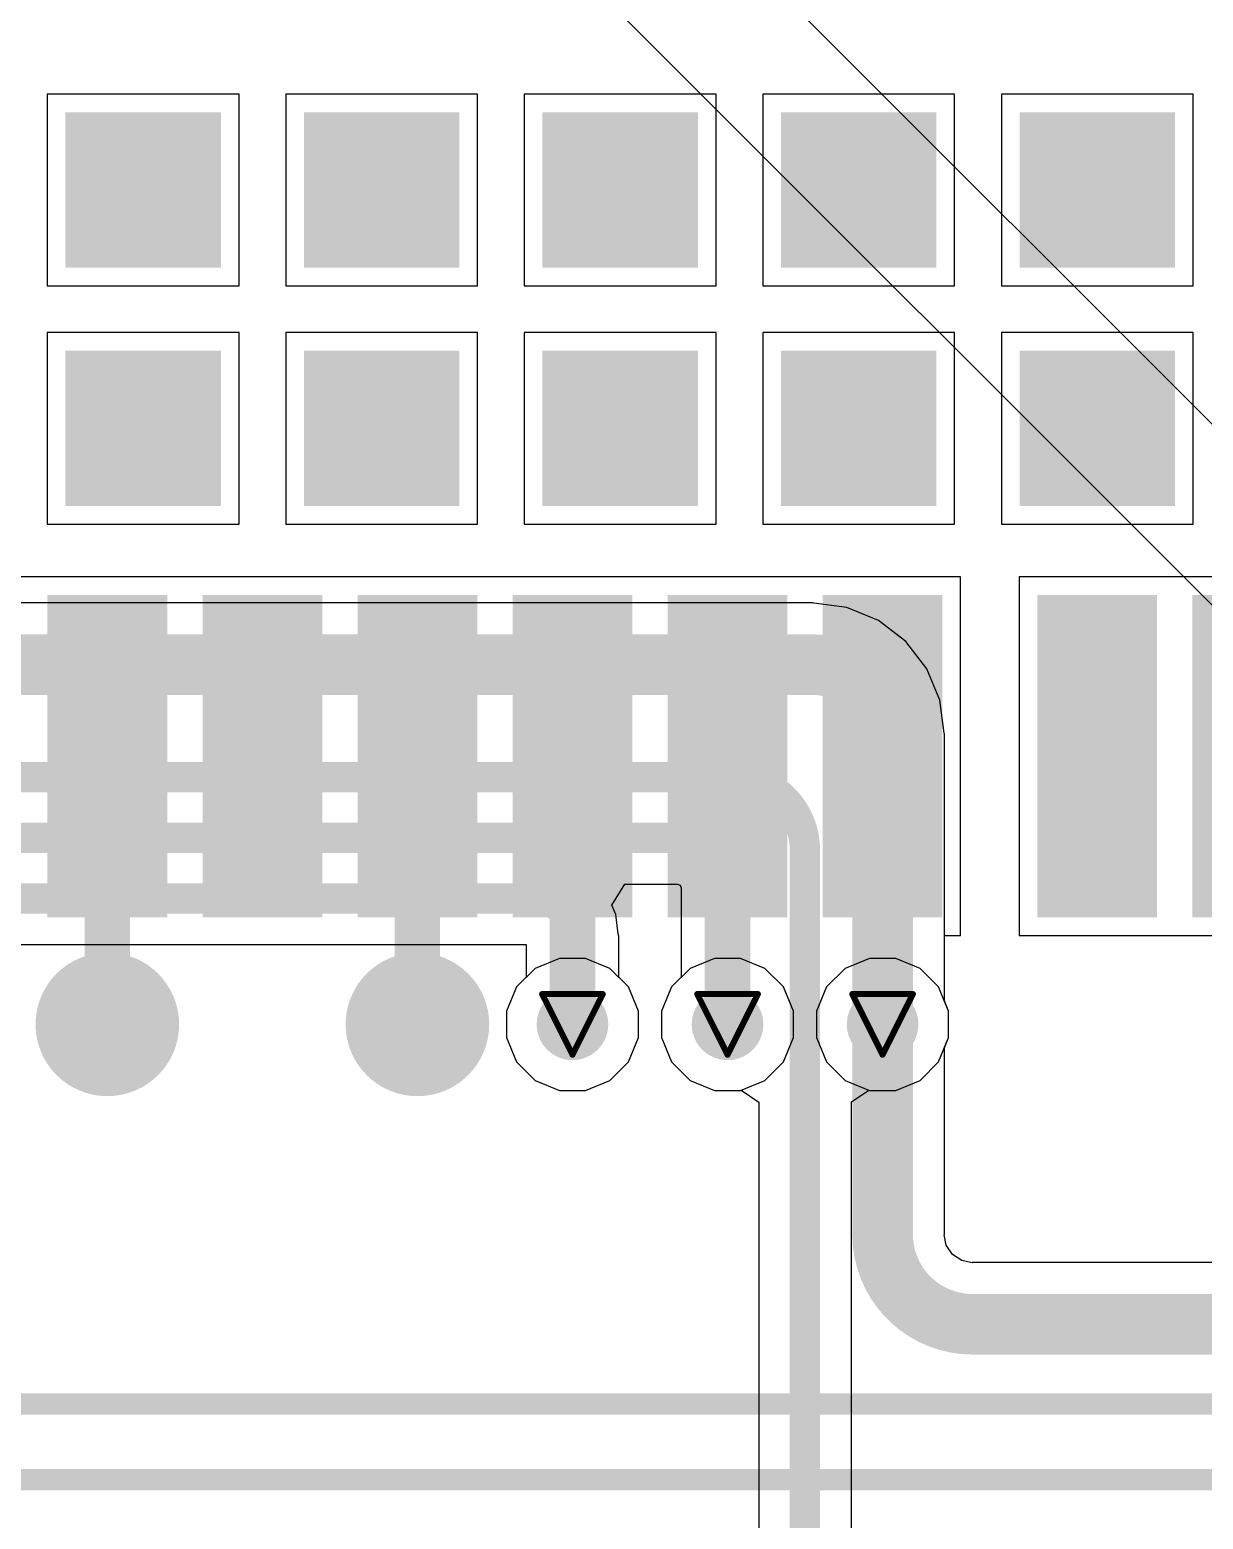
# Model space of a CAD drawing. Header units: inches. Extents: x 0 to 5359, y 0 to 5098.
# Drawn here: x 71.55 to 81.39, y 69.85 to 82.34 of the extents above; entities that cross this region are included whole.
import ezdxf

# ---------------------------------------------------------------- set-up
doc = ezdxf.new("R2010")
doc.units = ezdxf.units.IN
for name, color, linetype in [('Bottom Layer', 5, 'Continuous'), ('Drill Drawing', 1, 'Continuous'), ('Layer 1', 16, 'Continuous'), ('Layer 2', 76, 'Continuous'), ('Top Layer', 1, 'Continuous'), ('Top Paste', 8, 'Continuous'), ('Top Solder', 216, 'Continuous'), ('Via Holes', 16, 'Continuous')]:
    doc.layers.add(name, color=color, linetype=linetype)

# ---------------------------------------------------------------- blocks, each defined once
blk = doc.blocks.new('EC21EFA_512_STD_29')
at = {"layer": 'Top Layer'}
for points in [[(-17, 11.7), (-14.5, 11.7), (-14.5, 10.9), (-17, 10.9)], [(-13.55, 11.55), (-12.45, 11.55), (-12.45, 10.45), (-13.55, 10.45)], [(-11.55, 11.55), (-10.45, 11.55), (-10.45, 10.45), (-11.55, 10.45)], [(-17, 10.4), (-14.5, 10.4), (-14.5, 9.6), (-17, 9.6)], [(-13.55, 9.55), (-12.45, 9.55), (-12.45, 8.45), (-13.55, 8.45)], [(-11.55, 9.55), (-10.45, 9.55), (-10.45, 8.45), (-11.55, 8.45)], [(-17, 9.1), (-14.5, 9.1), (-14.5, 8.3), (-17, 8.3)], [(-17, 7.8), (-14.5, 7.8), (-14.5, 7), (-17, 7)], [(-13.55, 7.55), (-12.45, 7.55), (-12.45, 6.45), (-13.55, 6.45)], [(-11.55, 7.55), (-10.45, 7.55), (-10.45, 6.45), (-11.55, 6.45)], [(-17, 6.5), (-14.5, 6.5), (-14.5, 5.7), (-17, 5.7)], [(-13.55, 5.55), (-12.45, 5.55), (-12.45, 4.45), (-13.55, 4.45)], [(-11.55, 5.55), (-10.45, 5.55), (-10.45, 4.45), (-11.55, 4.45)], [(-17, 5.2), (-14.5, 5.2), (-14.5, 4.4), (-17, 4.4)], [(-13.55, 3.55), (-12.45, 3.55), (-12.45, 2.45), (-13.55, 2.45)], [(-11.55, 3.55), (-10.45, 3.55), (-10.45, 2.45), (-11.55, 2.45)], [(-17, 3.4), (-14.5, 3.4), (-14.5, 2.6), (-17, 2.6)]]:
    blk.add_hatch(color=1, dxfattribs=at).paths.add_polyline_path(points)
at = {"layer": 'Top Paste'}
for points in [[(-17, 11.7), (-14.5, 11.7), (-14.5, 10.9), (-17, 10.9)], [(-13.55, 11.55), (-12.45, 11.55), (-12.45, 10.45), (-13.55, 10.45)], [(-11.55, 11.55), (-10.45, 11.55), (-10.45, 10.45), (-11.55, 10.45)], [(-17, 10.4), (-14.5, 10.4), (-14.5, 9.6), (-17, 9.6)], [(-13.55, 9.55), (-12.45, 9.55), (-12.45, 8.45), (-13.55, 8.45)], [(-11.55, 9.55), (-10.45, 9.55), (-10.45, 8.45), (-11.55, 8.45)], [(-17, 9.1), (-14.5, 9.1), (-14.5, 8.3), (-17, 8.3)], [(-17, 7.8), (-14.5, 7.8), (-14.5, 7), (-17, 7)], [(-13.55, 7.55), (-12.45, 7.55), (-12.45, 6.45), (-13.55, 6.45)], [(-11.55, 7.55), (-10.45, 7.55), (-10.45, 6.45), (-11.55, 6.45)], [(-17, 6.5), (-14.5, 6.5), (-14.5, 5.7), (-17, 5.7)], [(-13.55, 5.55), (-12.45, 5.55), (-12.45, 4.45), (-13.55, 4.45)], [(-11.55, 5.55), (-10.45, 5.55), (-10.45, 4.45), (-11.55, 4.45)], [(-17, 5.2), (-14.5, 5.2), (-14.5, 4.4), (-17, 4.4)], [(-13.55, 3.55), (-12.45, 3.55), (-12.45, 2.45), (-13.55, 2.45)], [(-11.55, 3.55), (-10.45, 3.55), (-10.45, 2.45), (-11.55, 2.45)], [(-17, 3.4), (-14.5, 3.4), (-14.5, 2.6), (-17, 2.6)]]:
    blk.add_hatch(color=8, dxfattribs=at).paths.add_polyline_path(points)
at = {"layer": 'Top Solder'}
for points in [[(-17.102, 11.802), (-14.398, 11.802), (-14.398, 10.798), (-17.102, 10.798)], [(-13.652, 11.652), (-12.348, 11.652), (-12.348, 10.348), (-13.652, 10.348)], [(-11.652, 11.652), (-10.348, 11.652), (-10.348, 10.348), (-11.652, 10.348)], [(-17.102, 10.502), (-14.398, 10.502), (-14.398, 9.498), (-17.102, 9.498)], [(-13.652, 9.652), (-12.348, 9.652), (-12.348, 8.348), (-13.652, 8.348)], [(-11.652, 9.652), (-10.348, 9.652), (-10.348, 8.348), (-11.652, 8.348)], [(-17.102, 9.202), (-14.398, 9.202), (-14.398, 8.198), (-17.102, 8.198)], [(-17.102, 7.902), (-14.398, 7.902), (-14.398, 6.898), (-17.102, 6.898)], [(-13.652, 7.652), (-12.348, 7.652), (-12.348, 6.348), (-13.652, 6.348)], [(-11.652, 7.652), (-10.348, 7.652), (-10.348, 6.348), (-11.652, 6.348)], [(-17.102, 6.602), (-14.398, 6.602), (-14.398, 5.598), (-17.102, 5.598)], [(-13.652, 5.652), (-12.348, 5.652), (-12.348, 4.348), (-13.652, 4.348)], [(-11.652, 5.652), (-10.348, 5.652), (-10.348, 4.348), (-11.652, 4.348)], [(-17.102, 5.302), (-14.398, 5.302), (-14.398, 4.298), (-17.102, 4.298)], [(-13.652, 3.652), (-12.348, 3.652), (-12.348, 2.348), (-13.652, 2.348)], [(-11.652, 3.652), (-10.348, 3.652), (-10.348, 2.348), (-11.652, 2.348)], [(-17.102, 3.502), (-14.398, 3.502), (-14.398, 2.498), (-17.102, 2.498)], [(-17.102, 2.202), (-14.398, 2.202), (-14.398, 1.198), (-17.102, 1.198)]]:
    blk.add_hatch(color=216, dxfattribs=at).paths.add_polyline_path(points)

msp = doc.modelspace()

# ---------------------------------------------------------------- hatches: boundary and pattern name
at = {"layer": 'Bottom Layer'}
h = msp.add_hatch(color=5, dxfattribs=at)
edge = h.paths.add_edge_path()
edge.add_arc((76.1, 74), 0.3, 0, 360)
h = msp.add_hatch(color=5, dxfattribs=at)
edge = h.paths.add_edge_path()
edge.add_arc((77.4, 74), 0.3, 0, 360)
h = msp.add_hatch(color=5, dxfattribs=at)
edge = h.paths.add_edge_path()
edge.add_arc((78.7, 74), 0.3, 0, 360)
at = {"layer": 'Layer 1'}
h = msp.add_hatch(color=16, dxfattribs=at)
edge = h.paths.add_edge_path()
edge.add_arc((76.1, 74), 0.3, 0, 360)
h = msp.add_hatch(color=16, dxfattribs=at)
edge = h.paths.add_edge_path()
edge.add_arc((77.4, 74), 0.3, 0, 360)
h = msp.add_hatch(color=16, dxfattribs=at)
edge = h.paths.add_edge_path()
edge.add_arc((78.7, 74), 0.3, 0, 360)
at = {"layer": 'Layer 2'}
h = msp.add_hatch(color=76, dxfattribs=at)
edge = h.paths.add_edge_path()
edge.add_arc((76.1, 74), 0.3, 0, 360)
h = msp.add_hatch(color=76, dxfattribs=at)
edge = h.paths.add_edge_path()
edge.add_arc((77.4, 74), 0.3, 0, 360)
h = msp.add_hatch(color=76, dxfattribs=at)
edge = h.paths.add_edge_path()
edge.add_arc((78.7, 74), 0.3, 0, 360)
at = {"layer": 'Top Layer'}
h = msp.add_hatch(color=1, dxfattribs=at)
edge = h.paths.add_edge_path()
edge.add_arc((72.2, 74), 0.5, 0, 360)
h = msp.add_hatch(color=1, dxfattribs=at)
edge = h.paths.add_edge_path()
edge.add_arc((74.8, 74), 0.5, 0, 360)
h = msp.add_hatch(color=1, dxfattribs=at)
edge = h.paths.add_edge_path()
edge.add_arc((76.1, 74), 0.3, 0, 360)
h = msp.add_hatch(color=1, dxfattribs=at)
edge = h.paths.add_edge_path()
edge.add_arc((77.4, 74), 0.3, 0, 360)
h = msp.add_hatch(color=1, dxfattribs=at)
edge = h.paths.add_edge_path()
edge.add_arc((78.7, 74), 0.3, 0, 360)
at = {"layer": 'Top Paste'}
h = msp.add_hatch(color=8, dxfattribs=at)
edge = h.paths.add_edge_path()
edge.add_arc((72.2, 74), 0.5, 0, 360)
h = msp.add_hatch(color=8, dxfattribs=at)
edge = h.paths.add_edge_path()
edge.add_arc((74.8, 74), 0.5, 0, 360)
at = {"layer": 'Top Solder'}
h = msp.add_hatch(color=216, dxfattribs=at)
edge = h.paths.add_edge_path()
edge.add_arc((72.2, 74), 0.602, 0, 360)
h = msp.add_hatch(color=216, dxfattribs=at)
edge = h.paths.add_edge_path()
edge.add_arc((74.8, 74), 0.602, 0, 360)
at = {"layer": 'Via Holes'}
h = msp.add_hatch(color=7, dxfattribs=at)
edge = h.paths.add_edge_path()
edge.add_arc((76.1, 74), 0.15, 0, 360)
h = msp.add_hatch(color=7, dxfattribs=at)
edge = h.paths.add_edge_path()
edge.add_arc((77.4, 74), 0.15, 0, 360)
h = msp.add_hatch(color=7, dxfattribs=at)
edge = h.paths.add_edge_path()
edge.add_arc((78.7, 74), 0.15, 0, 360)

# ---------------------------------------------------------------- linework, layer by layer
at = {"layer": 'Bottom Layer'}
for p, q in [((78.116, 77.536), (55.831, 77.536)), ((78.124, 77.534), (78.116, 77.536)), ((78.401, 77.498), (78.124, 77.534)), ((78.667, 77.388), (78.401, 77.498)), ((78.895, 77.213), (78.667, 77.388)), ((79.07, 76.984), (78.895, 77.213)), ((79.18, 76.719), (79.07, 76.984)), ((79.216, 76.442), (79.18, 76.719)), ((79.218, 76.434), (79.216, 76.442)), ((79.218, 74.197), (79.218, 76.434)), ((76.431, 74.999), (76.54, 75.177)), ((76.54, 75.177), (76.986, 75.177)), ((76.986, 75.177), (76.986, 75.173)), ((76.986, 75.173), (77.002, 75.167)), ((77.002, 75.167), (77.008, 75.151)), ((77.008, 75.151), (77.011, 75.151)), ((77.011, 75.151), (77.011, 74.395)), ((76.463, 74.922), (76.431, 74.999)), ((76.484, 74.761), (76.463, 74.922)), ((76.488, 74.74), (76.484, 74.761)), ((76.488, 74.395), (76.488, 74.74)), ((70.02, 74.669), (75.711, 74.669)), ((75.711, 74.669), (75.711, 74.395)), ((75.711, 74.395), (75.63, 74.314)), ((76.57, 74.314), (76.488, 74.395)), ((77.011, 74.395), (76.93, 74.314)), ((75.63, 74.314), (75.546, 74.11)), ((76.654, 74.11), (76.57, 74.314)), ((76.93, 74.314), (76.846, 74.11)), ((75.546, 74.11), (75.546, 73.89)), ((76.654, 73.89), (76.654, 74.11)), ((76.846, 74.11), (76.846, 73.89)), ((79.254, 74.11), (79.218, 74.197)), ((79.254, 73.89), (79.254, 74.11)), ((75.546, 73.89), (75.63, 73.686)), ((76.57, 73.686), (76.654, 73.89)), ((76.846, 73.89), (76.93, 73.686)), ((79.17, 73.686), (79.254, 73.89)), ((75.63, 73.686), (75.786, 73.53)), ((76.414, 73.53), (76.57, 73.686)), ((76.93, 73.686), (77.086, 73.53)), ((79.014, 73.53), (79.17, 73.686)), ((75.786, 73.53), (75.99, 73.446)), ((76.21, 73.446), (76.414, 73.53)), ((77.086, 73.53), (77.29, 73.446)), ((78.81, 73.446), (79.014, 73.53)), ((75.99, 73.446), (76.21, 73.446)), ((77.29, 73.446), (77.51, 73.446)), ((77.51, 73.446), (77.513, 73.447)), ((77.513, 73.447), (77.661, 73.348)), ((77.661, 73.348), (77.661, 66.359)), ((78.438, 73.349), (78.586, 73.448)), ((78.438, 66.359), (78.438, 73.349)), ((78.586, 73.448), (78.59, 73.446)), ((78.59, 73.446), (78.81, 73.446))]:
    msp.add_line(p, q, dxfattribs=at)
for points in [[(55.804, 77.018, 0.508, 0.508, 0), (78.116, 77.018, 0.508, 0.508, 0)], [(78.116, 77.018, 0.508, 0.508, -0.414214), (78.7, 76.434, 0.508, 0.508, 0)], [(78.7, 74, 0.508, 0.508, 0), (78.7, 76.434, 0.508, 0.508, 0)], [(24.714, 76.073, 0.254, 0.254, 0), (77.437, 76.073, 0.254, 0.254, 0)], [(77.437, 76.073, 0.254, 0.254, -0.414214), (78.049, 75.461, 0.254, 0.254, 0)], [(24.644, 75.565, 0.254, 0.254, 0), (76.986, 75.565, 0.254, 0.254, 0)], [(76.986, 75.565, 0.254, 0.254, -0.414214), (77.4, 75.151, 0.254, 0.254, 0)], [(78.049, 66.2, 0.254, 0.254, 0), (78.049, 75.461, 0.254, 0.254, 0)], [(77.4, 74, 0.254, 0.254, 0), (77.4, 75.151, 0.254, 0.254, 0)], [(25.095, 75.057, 0.254, 0.254, 0), (75.783, 75.057, 0.254, 0.254, 0)], [(75.783, 75.057, 0.254, 0.254, -0.414214), (76.1, 74.74, 0.254, 0.254, 0)], [(76.1, 74, 0.254, 0.254, 0), (76.1, 74.74, 0.254, 0.254, 0)]]:
    msp.add_lwpolyline(points, format="xyseb", dxfattribs=at)
for points in [[(77.989, 77.018, 0.254, 0.254, 1), (78.243, 77.018, 0.254, 0.254, 1)], [(77.989, 77.018, 0.254, 0.254, 1), (78.243, 77.018, 0.254, 0.254, 1)], [(78.573, 76.434, 0.254, 0.254, 1), (78.827, 76.434, 0.254, 0.254, 1)], [(78.573, 76.434, 0.254, 0.254, 1), (78.827, 76.434, 0.254, 0.254, 1)], [(77.374, 76.073, 0.127, 0.127, 1), (77.501, 76.073, 0.127, 0.127, 1)], [(77.374, 76.073, 0.127, 0.127, 1), (77.501, 76.073, 0.127, 0.127, 1)], [(76.923, 75.565, 0.127, 0.127, 1), (77.05, 75.565, 0.127, 0.127, 1)], [(76.923, 75.565, 0.127, 0.127, 1), (77.05, 75.565, 0.127, 0.127, 1)], [(77.986, 75.461, 0.127, 0.127, 1), (78.113, 75.461, 0.127, 0.127, 1)], [(77.986, 75.461, 0.127, 0.127, 1), (78.113, 75.461, 0.127, 0.127, 1)], [(77.336, 75.151, 0.127, 0.127, 1), (77.463, 75.151, 0.127, 0.127, 1)], [(77.336, 75.151, 0.127, 0.127, 1), (77.463, 75.151, 0.127, 0.127, 1)], [(75.719, 75.057, 0.127, 0.127, 1), (75.846, 75.057, 0.127, 0.127, 1)], [(75.719, 75.057, 0.127, 0.127, 1), (75.846, 75.057, 0.127, 0.127, 1)], [(76.036, 74.74, 0.127, 0.127, 1), (76.163, 74.74, 0.127, 0.127, 1)], [(76.036, 74.74, 0.127, 0.127, 1), (76.163, 74.74, 0.127, 0.127, 1)], [(78.573, 74, 0.254, 0.254, 1), (78.827, 74, 0.254, 0.254, 1)], [(76.036, 74, 0.127, 0.127, 1), (76.163, 74, 0.127, 0.127, 1)], [(77.336, 74, 0.127, 0.127, 1), (77.463, 74, 0.127, 0.127, 1)]]:
    msp.add_lwpolyline(points, format="xyseb", close=True, dxfattribs=at)
at = {"layer": 'Drill Drawing'}
for points in [[(75.846, 74.254, 0.0508, 0.0508, 0), (76.354, 74.254, 0.0508, 0.0508, 0)], [(75.846, 74.254, 0.0508, 0.0508, 0), (76.1, 73.746, 0.0508, 0.0508, 0)], [(76.1, 73.746, 0.0508, 0.0508, 0), (76.354, 74.254, 0.0508, 0.0508, 0)], [(77.146, 74.254, 0.0508, 0.0508, 0), (77.654, 74.254, 0.0508, 0.0508, 0)], [(77.146, 74.254, 0.0508, 0.0508, 0), (77.4, 73.746, 0.0508, 0.0508, 0)], [(77.4, 73.746, 0.0508, 0.0508, 0), (77.654, 74.254, 0.0508, 0.0508, 0)], [(78.446, 74.254, 0.0508, 0.0508, 0), (78.954, 74.254, 0.0508, 0.0508, 0)], [(78.446, 74.254, 0.0508, 0.0508, 0), (78.7, 73.746, 0.0508, 0.0508, 0)], [(78.7, 73.746, 0.0508, 0.0508, 0), (78.954, 74.254, 0.0508, 0.0508, 0)]]:
    msp.add_lwpolyline(points, format="xyseb", dxfattribs=at)
for points in [[(75.833, 74.254, 0.0254, 0.0254, 1), (75.859, 74.254, 0.0254, 0.0254, 1)], [(75.833, 74.254, 0.0254, 0.0254, 1), (75.859, 74.254, 0.0254, 0.0254, 1)], [(76.341, 74.254, 0.0254, 0.0254, 1), (76.367, 74.254, 0.0254, 0.0254, 1)], [(76.341, 74.254, 0.0254, 0.0254, 1), (76.367, 74.254, 0.0254, 0.0254, 1)], [(77.133, 74.254, 0.0254, 0.0254, 1), (77.159, 74.254, 0.0254, 0.0254, 1)], [(77.133, 74.254, 0.0254, 0.0254, 1), (77.159, 74.254, 0.0254, 0.0254, 1)], [(77.641, 74.254, 0.0254, 0.0254, 1), (77.667, 74.254, 0.0254, 0.0254, 1)], [(77.641, 74.254, 0.0254, 0.0254, 1), (77.667, 74.254, 0.0254, 0.0254, 1)], [(78.433, 74.254, 0.0254, 0.0254, 1), (78.459, 74.254, 0.0254, 0.0254, 1)], [(78.433, 74.254, 0.0254, 0.0254, 1), (78.459, 74.254, 0.0254, 0.0254, 1)], [(78.941, 74.254, 0.0254, 0.0254, 1), (78.967, 74.254, 0.0254, 0.0254, 1)], [(78.941, 74.254, 0.0254, 0.0254, 1), (78.967, 74.254, 0.0254, 0.0254, 1)], [(76.087, 73.746, 0.0254, 0.0254, 1), (76.113, 73.746, 0.0254, 0.0254, 1)], [(76.087, 73.746, 0.0254, 0.0254, 1), (76.113, 73.746, 0.0254, 0.0254, 1)], [(77.387, 73.746, 0.0254, 0.0254, 1), (77.413, 73.746, 0.0254, 0.0254, 1)], [(77.387, 73.746, 0.0254, 0.0254, 1), (77.413, 73.746, 0.0254, 0.0254, 1)], [(78.687, 73.746, 0.0254, 0.0254, 1), (78.713, 73.746, 0.0254, 0.0254, 1)], [(78.687, 73.746, 0.0254, 0.0254, 1), (78.713, 73.746, 0.0254, 0.0254, 1)]]:
    msp.add_lwpolyline(points, format="xyseb", close=True, dxfattribs=at)
at = {"layer": 'Layer 1'}
for p, q in [((75.786, 74.47), (75.63, 74.314)), ((75.99, 74.554), (75.786, 74.47)), ((76.21, 74.554), (75.99, 74.554)), ((76.414, 74.47), (76.21, 74.554)), ((76.57, 74.314), (76.414, 74.47)), ((77.086, 74.47), (76.93, 74.314)), ((77.29, 74.554), (77.086, 74.47)), ((77.51, 74.554), (77.29, 74.554)), ((77.714, 74.47), (77.51, 74.554)), ((77.87, 74.314), (77.714, 74.47)), ((78.386, 74.47), (78.23, 74.314)), ((78.59, 74.554), (78.386, 74.47)), ((78.81, 74.554), (78.59, 74.554)), ((79.014, 74.47), (78.81, 74.554)), ((79.17, 74.314), (79.014, 74.47)), ((75.63, 74.314), (75.546, 74.11)), ((76.654, 74.11), (76.57, 74.314)), ((76.93, 74.314), (76.846, 74.11)), ((77.954, 74.11), (77.87, 74.314)), ((78.23, 74.314), (78.146, 74.11)), ((79.254, 74.11), (79.17, 74.314)), ((75.546, 74.11), (75.546, 73.89)), ((76.654, 73.89), (76.654, 74.11)), ((76.846, 74.11), (76.846, 73.89)), ((77.954, 73.89), (77.954, 74.11)), ((78.146, 74.11), (78.146, 73.89)), ((79.254, 73.89), (79.254, 74.11)), ((75.546, 73.89), (75.63, 73.686)), ((76.57, 73.686), (76.654, 73.89)), ((76.846, 73.89), (76.93, 73.686)), ((77.87, 73.686), (77.954, 73.89)), ((78.146, 73.89), (78.23, 73.686)), ((79.17, 73.686), (79.254, 73.89)), ((75.63, 73.686), (75.786, 73.53)), ((76.414, 73.53), (76.57, 73.686)), ((76.93, 73.686), (77.086, 73.53)), ((77.714, 73.53), (77.87, 73.686)), ((78.23, 73.686), (78.386, 73.53)), ((79.014, 73.53), (79.17, 73.686)), ((75.786, 73.53), (75.99, 73.446)), ((76.21, 73.446), (76.414, 73.53)), ((77.086, 73.53), (77.29, 73.446)), ((77.51, 73.446), (77.714, 73.53)), ((78.386, 73.53), (78.59, 73.446)), ((78.81, 73.446), (79.014, 73.53)), ((75.99, 73.446), (76.21, 73.446)), ((77.29, 73.446), (77.51, 73.446)), ((78.59, 73.446), (78.81, 73.446))]:
    msp.add_line(p, q, dxfattribs=at)
at = {"layer": 'Layer 2'}
for p, q in [((90.874, 69.624), (71.679, 88.82)), ((70.5, 88.482), (85.219, 73.763)), ((75.786, 74.47), (75.63, 74.314)), ((75.99, 74.554), (75.786, 74.47)), ((76.21, 74.554), (75.99, 74.554)), ((76.414, 74.47), (76.21, 74.554)), ((76.57, 74.314), (76.414, 74.47)), ((77.086, 74.47), (76.93, 74.314)), ((77.29, 74.554), (77.086, 74.47)), ((77.51, 74.554), (77.29, 74.554)), ((77.714, 74.47), (77.51, 74.554)), ((77.87, 74.314), (77.714, 74.47)), ((78.386, 74.47), (78.23, 74.314)), ((78.59, 74.554), (78.386, 74.47)), ((78.81, 74.554), (78.59, 74.554)), ((79.014, 74.47), (78.81, 74.554)), ((79.17, 74.314), (79.014, 74.47)), ((75.63, 74.314), (75.546, 74.11)), ((76.654, 74.11), (76.57, 74.314)), ((76.93, 74.314), (76.846, 74.11)), ((77.954, 74.11), (77.87, 74.314)), ((78.23, 74.314), (78.146, 74.11)), ((79.254, 74.11), (79.17, 74.314)), ((75.546, 74.11), (75.546, 73.89)), ((76.654, 73.89), (76.654, 74.11)), ((76.846, 74.11), (76.846, 73.89)), ((77.954, 73.89), (77.954, 74.11)), ((78.146, 74.11), (78.146, 73.89)), ((79.254, 73.89), (79.254, 74.11)), ((75.546, 73.89), (75.63, 73.686)), ((76.57, 73.686), (76.654, 73.89)), ((76.846, 73.89), (76.93, 73.686)), ((77.87, 73.686), (77.954, 73.89)), ((78.146, 73.89), (78.23, 73.686)), ((79.17, 73.686), (79.254, 73.89)), ((75.63, 73.686), (75.786, 73.53)), ((76.414, 73.53), (76.57, 73.686)), ((76.93, 73.686), (77.086, 73.53)), ((77.714, 73.53), (77.87, 73.686)), ((78.23, 73.686), (78.386, 73.53)), ((79.014, 73.53), (79.17, 73.686)), ((75.786, 73.53), (75.99, 73.446)), ((76.21, 73.446), (76.414, 73.53)), ((77.086, 73.53), (77.29, 73.446)), ((77.51, 73.446), (77.714, 73.53)), ((78.386, 73.53), (78.59, 73.446)), ((78.81, 73.446), (79.014, 73.53)), ((75.99, 73.446), (76.21, 73.446)), ((77.29, 73.446), (77.51, 73.446)), ((78.59, 73.446), (78.81, 73.446))]:
    msp.add_line(p, q, dxfattribs=at)
at = {"layer": 'Top Layer'}
for p, q in [((73.304, 81.804), (71.696, 81.804)), ((71.696, 81.804), (71.696, 80.196)), ((73.304, 80.196), (73.304, 81.804)), ((75.304, 81.804), (73.696, 81.804)), ((73.696, 81.804), (73.696, 80.196)), ((75.304, 80.196), (75.304, 81.804)), ((77.304, 81.804), (75.696, 81.804)), ((75.696, 81.804), (75.696, 80.196)), ((77.304, 80.196), (77.304, 81.804)), ((79.304, 81.804), (77.696, 81.804)), ((77.696, 81.804), (77.696, 80.196)), ((79.304, 80.196), (79.304, 81.804)), ((81.304, 81.804), (79.696, 81.804)), ((79.696, 81.804), (79.696, 80.196)), ((81.304, 80.196), (81.304, 81.804)), ((71.696, 80.196), (73.304, 80.196)), ((73.696, 80.196), (75.304, 80.196)), ((75.696, 80.196), (77.304, 80.196)), ((77.696, 80.196), (79.304, 80.196)), ((79.696, 80.196), (81.304, 80.196)), ((73.304, 79.804), (71.696, 79.804)), ((71.696, 79.804), (71.696, 78.196)), ((73.304, 78.196), (73.304, 79.804)), ((75.304, 79.804), (73.696, 79.804)), ((73.696, 79.804), (73.696, 78.196)), ((75.304, 78.196), (75.304, 79.804)), ((77.304, 79.804), (75.696, 79.804)), ((75.696, 79.804), (75.696, 78.196)), ((77.304, 78.196), (77.304, 79.804)), ((79.304, 79.804), (77.696, 79.804)), ((77.696, 79.804), (77.696, 78.196)), ((79.304, 78.196), (79.304, 79.804)), ((81.304, 79.804), (79.696, 79.804)), ((79.696, 79.804), (79.696, 78.196)), ((81.304, 78.196), (81.304, 79.804)), ((71.696, 78.196), (73.304, 78.196)), ((73.696, 78.196), (75.304, 78.196)), ((75.696, 78.196), (77.304, 78.196)), ((77.696, 78.196), (79.304, 78.196)), ((79.696, 78.196), (81.304, 78.196)), ((79.354, 77.754), (70.246, 77.754)), ((79.354, 74.746), (79.354, 77.754)), ((82.454, 77.754), (79.846, 77.754)), ((79.846, 77.754), (79.846, 74.746)), ((79.218, 74.197), (79.218, 74.746)), ((79.218, 74.746), (79.354, 74.746)), ((79.846, 74.746), (82.454, 74.746)), ((79.254, 74.11), (79.218, 74.197)), ((79.254, 73.89), (79.254, 74.11)), ((79.218, 73.803), (79.254, 73.89)), ((79.218, 72.239), (79.218, 73.803)), ((79.217, 72.235), (79.218, 72.239)), ((79.234, 72.148), (79.217, 72.235)), ((79.286, 72.07), (79.234, 72.148)), ((79.364, 72.018), (79.286, 72.07)), ((79.451, 72.001), (79.364, 72.018)), ((79.455, 72.002), (79.451, 72.001)), ((105.139, 72.002), (79.455, 72.002))]:
    msp.add_line(p, q, dxfattribs=at)
for points in [[(78.7, 74, 0.508, 0.508, 0), (78.7, 76.25, 0.508, 0.508, 0)], [(72.2, 74, 0.381, 0.381, 0), (72.2, 76.25, 0.381, 0.381, 0)], [(74.8, 74, 0.381, 0.381, 0), (74.8, 76.25, 0.381, 0.381, 0)], [(76.1, 74, 0.381, 0.381, 0), (76.1, 76.25, 0.381, 0.381, 0)], [(77.4, 74, 0.381, 0.381, 0), (77.4, 76.25, 0.381, 0.381, 0)], [(78.7, 72.239, 0.508, 0.508, 0), (78.7, 74, 0.508, 0.508, 0)], [(79.455, 71.484, 0.508, 0.508, -0.414214), (78.7, 72.239, 0.508, 0.508, 0)], [(79.455, 71.484, 0.508, 0.508, 0), (105.139, 71.484, 0.508, 0.508, 0)], [(70.142, 70.815, 0.178, 0.178, 0), (105.258, 70.815, 0.178, 0.178, 0)], [(68.894, 70.18, 0.178, 0.178, 0), (105.399, 70.18, 0.178, 0.178, 0)]]:
    msp.add_lwpolyline(points, format="xyseb", dxfattribs=at)
for points in [[(78.573, 76.25, 0.254, 0.254, 1), (78.827, 76.25, 0.254, 0.254, 1)], [(72.105, 76.25, 0.191, 0.191, 1), (72.295, 76.25, 0.191, 0.191, 1)], [(74.705, 76.25, 0.191, 0.191, 1), (74.895, 76.25, 0.191, 0.191, 1)], [(76.005, 76.25, 0.191, 0.191, 1), (76.195, 76.25, 0.191, 0.191, 1)], [(77.305, 76.25, 0.191, 0.191, 1), (77.495, 76.25, 0.191, 0.191, 1)], [(78.573, 74, 0.254, 0.254, 1), (78.827, 74, 0.254, 0.254, 1)], [(78.573, 74, 0.254, 0.254, 1), (78.827, 74, 0.254, 0.254, 1)], [(72.105, 74, 0.191, 0.191, 1), (72.295, 74, 0.191, 0.191, 1)], [(74.705, 74, 0.191, 0.191, 1), (74.895, 74, 0.191, 0.191, 1)], [(76.005, 74, 0.191, 0.191, 1), (76.195, 74, 0.191, 0.191, 1)], [(77.305, 74, 0.191, 0.191, 1), (77.495, 74, 0.191, 0.191, 1)], [(78.573, 72.239, 0.254, 0.254, 1), (78.827, 72.239, 0.254, 0.254, 1)], [(78.573, 72.239, 0.254, 0.254, 1), (78.827, 72.239, 0.254, 0.254, 1)], [(79.328, 71.484, 0.254, 0.254, 1), (79.582, 71.484, 0.254, 0.254, 1)], [(79.328, 71.484, 0.254, 0.254, 1), (79.582, 71.484, 0.254, 0.254, 1)]]:
    msp.add_lwpolyline(points, format="xyseb", close=True, dxfattribs=at)

# ---------------------------------------------------------------- block references
at = {"rotation": 90}
msp.add_blockref('EC21EFA_512_STD_29', (83.5, 92), dxfattribs=at)

doc.saveas('drawing.dxf')
